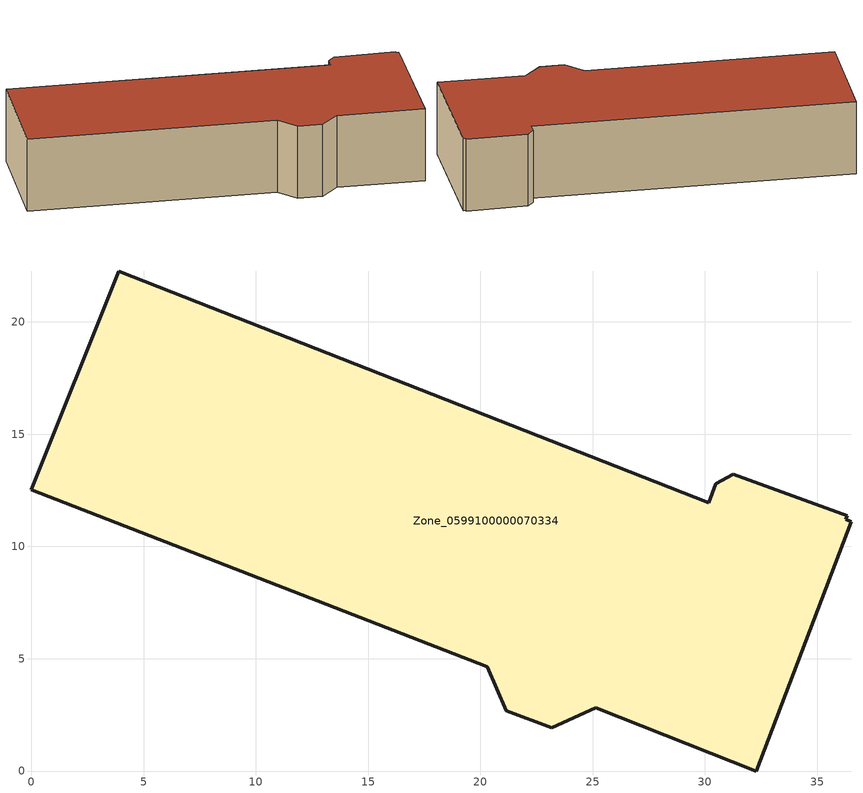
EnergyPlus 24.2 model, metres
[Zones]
Zone_0599100000070334
 floor ground (C_G): 30.18,11.95 30.48,12.79 31.27,13.21 36.34,11.38 36.28,11.21 36.51,11.11 32.28,0 25.14,2.81 23.17,1.93 21.14,2.68 20.3,4.64 0,12.52 3.9,22.27 z0
 wall outside (C_F): 3.9,22.27 0,12.52 20.3,4.64 21.14,2.68 23.17,1.93 25.14,2.81 32.28,0 36.51,11.11 36.28,11.21 36.34,11.38 31.27,13.21 30.48,12.79 30.18,11.95 3.9,22.27 z0:6.76
 roof outside (C_R): 30.18,11.95 3.9,22.27 0,12.52 20.3,4.64 21.14,2.68 23.17,1.93 25.14,2.81 32.28,0 36.51,11.11 36.28,11.21 36.34,11.38 31.27,13.21 30.48,12.79 z6.76
[BUILDING]
Pand.0599100000070334: North Axis=0; Terrain=City; Loads Convergence Tolerance Value=0.04; Temperature Convergence Tolerance Value=0.4; Solar Distribution=FullExterior; Maximum Number of Warmup Days=25; Minimum Number of Warmup Days=1
[Site:Location]
Rotterdam.The.Hague.AP_ZH_NLD Design_Conditions: Latitude=51.96; Longitude=4.45; Time Zone=1; Elevation=-4.5
[SITE:GROUNDTEMPERATURE:BUILDINGSURFACE]
18, 18, 18, 18, 18, 18, 18, 18, 18, 18, 18, 18
[MATERIAL] Thermal Absorptance=0.9; Solar Absorptance=0.7; Visible Absorptance=0.7
Name | Roughness | Thickness | Conductivity | Density | Specific Heat
G.TC.1946 | MediumSmooth | 0.15 | 1 | 540 | 1210
F.TC.1946 | Rough | 0.3 | 0.857143 | 1920 | 840
R.TC.1946 | MediumRough | 0.2 | 0.909091 | 1500 | 1000
[CONSTRUCTION]
C_G: G.TC.1946
C_F: F.TC.1946
C_R: R.TC.1946
[ZONE]
Zone_0599100000070334: Type=1; Multiplier=1; Ceiling Height=Autocalculate; Volume=Autocalculate; Floor Area=autocalculate; Part of Total Floor Area=Yes
[ZONEINFILTRATION:DESIGNFLOWRATE]
Infil_Zone_0599100000070334: Zone or ZoneList or Space or SpaceList=Zone_0599100000070334; Schedule=AlwaysOn; Design Flow Rate Calculation Method=Flow/Area; Flow Rate per Floor Area=0.003; Constant Term Coefficient=1; Temperature Term Coefficient=0; Velocity Term Coefficient=0; Velocity Squared Term Coefficient=0
[HVACTEMPLATE:ZONE:IDEALLOADSAIRSYSTEM]
Zone_0599100000070334: Maximum Heating Supply Air Temperature=50; Minimum Cooling Supply Air Temperature=13; Maximum Heating Supply Air Humidity Ratio=0.0156; Minimum Cooling Supply Air Humidity Ratio=0.0077; Heating Limit=NoLimit; Cooling Limit=NoLimit; Dehumidification Control Type=ConstantSensibleHeatRatio; Cooling Sensible Heat Ratio=0.7; Dehumidification Setpoint=60; Humidification Control Type=None; Humidification Setpoint=30; Outdoor Air Method=None; Outdoor Air Flow Rate per Person=0.00944; Outdoor Air Flow Rate per Zone Floor Area=0; Outdoor Air Flow Rate per Zone=0; Demand Controlled Ventilation Type=None; Outdoor Air Economizer Type=NoEconomizer; Heat Recovery Type=None; Sensible Heat Recovery Effectiveness=0.7; Latent Heat Recovery Effectiveness=0.65
[ZONECONTROL:THERMOSTAT]
ThermostatControl_Zone_0599100000070334: Zone or ZoneList=Zone_0599100000070334; Control Type Schedule=DualSetpointControlType; Control 1=Thermostat_Zone_0599100000070334; Temperature Difference Between Cutout And Setpoint=0
[THERMOSTATSETPOINT:DUALSETPOINT]
Thermostat_Zone_0599100000070334: Heating Setpoint Temperature Schedule=HeatingSetpoint_Zone_0599100000070334; Cooling Setpoint Temperature Schedule=CoolingSetpoint_Zone_0599100000070334
[SCHEDULE:COMPACT]
HeatingSetpoint_Zone_0599100000070334: Through: 12/31, For: AllDays, Until: 24:00, 21
CoolingSetpoint_Zone_0599100000070334: Through: 12/31, For: AllDays, Until: 24:00, 24
DualSetpointControlType: Through: 12/31, For: AllDays, Until: 24:00, 4
AlwaysOn: Through: 12/31, For: AllDays, Until: 24:00, 1
